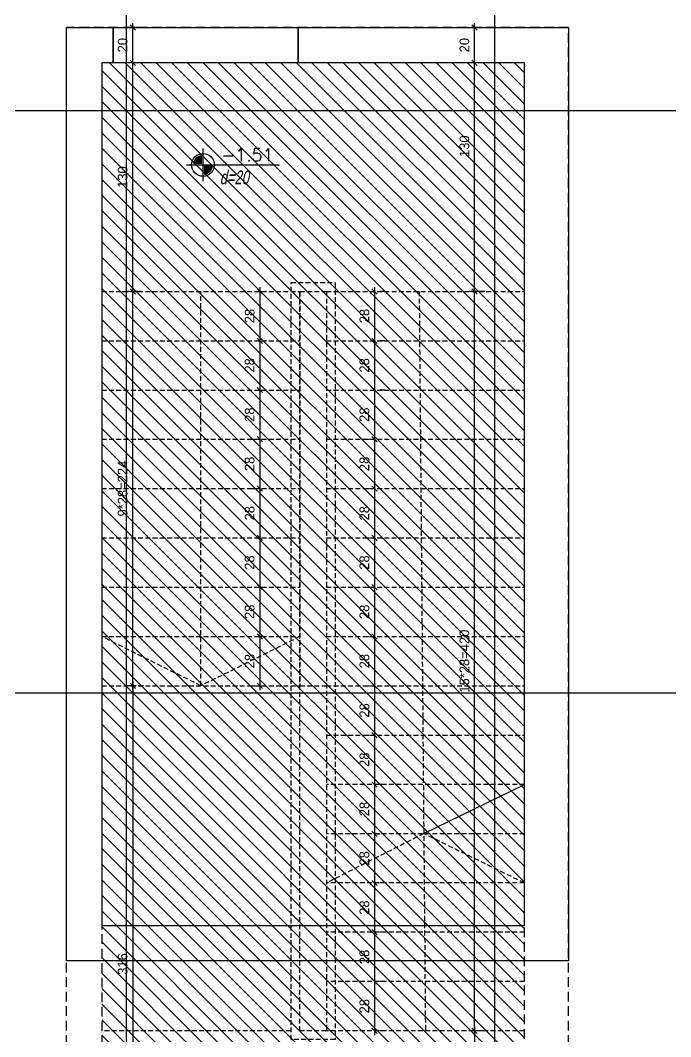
# Model space of a CAD drawing. Header units: inches. Extents: x -5298 to 11252, y 8210 to 22495.
# Drawn here: x 9783 to 10152, y 12630 to 13208 of the extents above; entities that cross this region are included whole.
import ezdxf
from ezdxf.enums import TextEntityAlignment as Align

# ---------------------------------------------------------------- set-up
doc = ezdxf.new("R2010")
doc.units = ezdxf.units.IN
doc.header["$LTSCALE"] = 11
doc.header["$MEASUREMENT"] = 0
doc.linetypes.add('DASHED2', pattern=[0.375, 0.25, -0.125])
doc.linetypes.add('HIDDEN', pattern=[0.375, 0.25, -0.125])
doc.layers.get('Defpoints').update_dxf_attribs({"color": 40})
for name, color, linetype in [('BEAM', 3, 'Continuous'), ('D7', 2, 'Continuous'), ('dim-50-v', 2, 'Continuous'), ('ENG_beton nifsak', 4, 'Continuous'), ('ENG_beton ole', 3, 'DASHED2'), ('HATCH', 8, 'Continuous'), ('V', 1, 'Continuous')]:
    doc.layers.add(name, color=color, linetype=linetype)
doc.styles.add('AA', font='hebtxt', dxfattribs={"width": 0.8, "oblique": 8})
doc.styles.add('HEBTXT', font='hebtxt-weld.shx')
doc.styles.add('ROMANS', font='romans')
doc.dimstyles.new('25', dxfattribs={"dimtxt": 5.5, "dimasz": 3, "dimexe": 3, "dimexo": 6, "dimgap": 3, "dimtad": 1, "dimdec": 0, "dimrnd": 0.5, "dimtxsty": 'HEBTXT', "dimblk1": 'OBLIQUE', "dimblk2": 'OBLIQUE', "dimsah": 1, "dimcen": 1, "dimdle": 2.5, "dimclre": 9, "dimclrt": 3, "dimazin": 3, "dimtfac": 1, "dimtdec": 0, "dimtix": 1, "dimtmove": 2, "dimatfit": 3, "dimldrblk": 'OBLIQUE'})

# ---------------------------------------------------------------- blocks, each defined once
blk = doc.blocks.new('_OBLIQUE')
at = {"color": 0, "linetype": 'ByBlock'}
blk.add_line((-0.5, -0.5), (0.5, 0.5), dxfattribs=at)
blk = doc.blocks.new('*D220')
at = {"layer": 'Defpoints', "color": 0, "linetype": 'Continuous', "transparency": 16777216}
for p in [(10040.83, 13053.74, 0), (10040.83, 13053.74), (10040.83, 12633.73)]:
    blk.add_point(p, dxfattribs=at)
at = {"layer": 'dim-50-v', "color": 0, "linetype": 'Continuous', "lineweight": -2, "transparency": 16777216}
blk.add_line((10040.83, 12631.23), (10040.83, 13056.24), dxfattribs=at)
at = {"layer": 'dim-50-v', "color": 9, "linetype": 'Continuous', "lineweight": -2, "transparency": 16777216}
for p, q in [((10046.83, 13053.74), (10043.83, 13053.74)), ((10046.83, 12633.73), (10043.83, 12633.73))]:
    blk.add_line(p, q, dxfattribs=at)
at = {"layer": 'dim-50-v', "color": 0, "linetype": 'Continuous', "lineweight": -2, "transparency": 16777216, "xscale": 3, "yscale": 3, "zscale": 3}
for p, rotation in [((10040.83, 13053.74), 90), ((10040.83, 12633.73), 270)]:
    blk.add_blockref('_OBLIQUE', p, dxfattribs=dict(at, rotation=rotation))
at = {"layer": 'dim-50-v', "color": 3, "linetype": 'Continuous', "transparency": 16777216, "insert": (10035.08, 12843.74), "char_height": 5.5, "attachment_point": 5, "rotation": 90, "style": 'HEBTXT'}
blk.add_mtext('\\A1;15*28=420', dxfattribs=at)
blk = doc.blocks.new('*D221')
at = {"layer": 'Defpoints', "color": 0, "linetype": 'Continuous', "transparency": 16777216}
for p in [(10050.74, 12633.73, 0), (10040.83, 12513.72), (10050.5, 12513.72)]:
    blk.add_point(p, dxfattribs=at)
at = {"layer": 'dim-50-v', "color": 9, "linetype": 'Continuous', "lineweight": -2, "transparency": 16777216}
for p, q in [((10044.74, 12633.73), (10037.83, 12633.73)), ((10044.5, 12513.72), (10037.83, 12513.72))]:
    blk.add_line(p, q, dxfattribs=at)
at = {"layer": 'dim-50-v', "color": 0, "linetype": 'Continuous', "lineweight": -2, "transparency": 16777216}
blk.add_line((10040.83, 12636.23), (10040.83, 12511.22), dxfattribs=at)
at = {"layer": 'dim-50-v', "color": 0, "linetype": 'Continuous', "lineweight": -2, "transparency": 16777216, "xscale": 3, "yscale": 3, "zscale": 3}
for p, rotation in [((10040.83, 12633.73), 90), ((10040.83, 12513.72), 270)]:
    blk.add_blockref('_OBLIQUE', p, dxfattribs=dict(at, rotation=rotation))
at = {"layer": 'dim-50-v', "color": 3, "linetype": 'Continuous', "transparency": 16777216, "insert": (10035.08, 12581.34), "char_height": 5.5, "attachment_point": 5, "rotation": 90, "style": 'HEBTXT'}
blk.add_mtext('\\A1;120', dxfattribs=at)
blk = doc.blocks.new('*D222')
at = {"layer": 'Defpoints', "color": 0, "linetype": 'Continuous', "transparency": 16777216}
for p in [(9846.77, 13053.74, 0), (9846.77, 13053.74), (9846.77, 12829.74, 0)]:
    blk.add_point(p, dxfattribs=at)
at = {"layer": 'dim-50-v', "color": 9, "linetype": 'Continuous', "lineweight": -2, "transparency": 16777216}
for p, q in [((9840.77, 13053.74), (9843.77, 13053.74)), ((9852.77, 12829.74), (9849.77, 12829.74))]:
    blk.add_line(p, q, dxfattribs=at)
at = {"layer": 'dim-50-v', "color": 0, "linetype": 'Continuous', "lineweight": -2, "transparency": 16777216}
blk.add_line((9846.77, 12827.24), (9846.77, 13056.24), dxfattribs=at)
at = {"layer": 'dim-50-v', "color": 0, "linetype": 'Continuous', "lineweight": -2, "transparency": 16777216, "xscale": 3, "yscale": 3, "zscale": 3}
for p, rotation in [((9846.77, 13053.74), 90), ((9846.77, 12829.74), 270)]:
    blk.add_blockref('_OBLIQUE', p, dxfattribs=dict(at, rotation=rotation))
at = {"layer": 'dim-50-v', "color": 3, "linetype": 'Continuous', "transparency": 16777216, "insert": (9841.02, 12941.74), "char_height": 5.5, "attachment_point": 5, "rotation": 90, "style": 'HEBTXT'}
blk.add_mtext('\\A1;9*28=224', dxfattribs=at)
blk = doc.blocks.new('*D223')
at = {"layer": 'Defpoints', "color": 0, "linetype": 'Continuous', "transparency": 16777216}
for p in [(9854.68, 12829.74, 0), (9846.77, 12513.72), (9867.99, 12513.72, 0)]:
    blk.add_point(p, dxfattribs=at)
at = {"layer": 'dim-50-v', "color": 9, "linetype": 'Continuous', "lineweight": -2, "transparency": 16777216}
for p, q in [((9848.68, 12829.74), (9843.77, 12829.74)), ((9861.99, 12513.72), (9843.77, 12513.72))]:
    blk.add_line(p, q, dxfattribs=at)
at = {"layer": 'dim-50-v', "color": 0, "linetype": 'Continuous', "lineweight": -2, "transparency": 16777216}
blk.add_line((9846.77, 12832.24), (9846.77, 12511.22), dxfattribs=at)
at = {"layer": 'dim-50-v', "color": 0, "linetype": 'Continuous', "lineweight": -2, "transparency": 16777216, "xscale": 3, "yscale": 3, "zscale": 3}
for p, rotation in [((9846.77, 12829.74), 90), ((9846.77, 12513.72), 270)]:
    blk.add_blockref('_OBLIQUE', p, dxfattribs=dict(at, rotation=rotation))
at = {"layer": 'dim-50-v', "color": 3, "linetype": 'Continuous', "transparency": 16777216, "insert": (9841.02, 12671.73), "char_height": 5.5, "attachment_point": 5, "rotation": 90, "style": 'HEBTXT'}
blk.add_mtext('\\A1;316', dxfattribs=at)
blk = doc.blocks.new('*D229')
at = {"layer": 'Defpoints', "color": 0, "linetype": 'Continuous', "transparency": 16777216}
for p in [(10040.83, 13183.61), (10051.5, 13183.61, 0), (10049.88, 13053.74)]:
    blk.add_point(p, dxfattribs=at)
at = {"layer": 'dim-50-v', "color": 0, "linetype": 'Continuous', "lineweight": -2, "transparency": 16777216}
blk.add_line((10040.83, 13051.24), (10040.83, 13186.11), dxfattribs=at)
at = {"layer": 'dim-50-v', "color": 9, "linetype": 'Continuous', "lineweight": -2, "transparency": 16777216}
for p, q in [((10045.5, 13183.61), (10037.83, 13183.61)), ((10043.88, 13053.74), (10037.83, 13053.74))]:
    blk.add_line(p, q, dxfattribs=at)
at = {"layer": 'dim-50-v', "color": 0, "linetype": 'Continuous', "lineweight": -2, "transparency": 16777216, "xscale": 3, "yscale": 3, "zscale": 3}
for p, rotation in [((10040.83, 13183.61), 90), ((10040.83, 13053.74), 270)]:
    blk.add_blockref('_OBLIQUE', p, dxfattribs=dict(at, rotation=rotation))
at = {"layer": 'dim-50-v', "color": 3, "linetype": 'Continuous', "transparency": 16777216, "insert": (10035.08, 13136.21), "char_height": 5.5, "attachment_point": 5, "rotation": 90, "style": 'HEBTXT'}
blk.add_mtext('\\A1;130', dxfattribs=at)
blk = doc.blocks.new('*D230')
at = {"layer": 'Defpoints', "color": 0, "linetype": 'Continuous', "transparency": 16777216}
for p in [(9846.77, 13183.61), (9863.01, 13183.61, 0), (9857.6, 13053.74, 0)]:
    blk.add_point(p, dxfattribs=at)
at = {"layer": 'dim-50-v', "color": 0, "linetype": 'Continuous', "lineweight": -2, "transparency": 16777216}
blk.add_line((9846.77, 13051.24), (9846.77, 13186.11), dxfattribs=at)
at = {"layer": 'dim-50-v', "color": 9, "linetype": 'Continuous', "lineweight": -2, "transparency": 16777216}
for p, q in [((9857.01, 13183.61), (9843.77, 13183.61)), ((9851.6, 13053.74), (9843.77, 13053.74))]:
    blk.add_line(p, q, dxfattribs=at)
at = {"layer": 'dim-50-v', "color": 0, "linetype": 'Continuous', "lineweight": -2, "transparency": 16777216, "xscale": 3, "yscale": 3, "zscale": 3}
for p, rotation in [((9846.77, 13183.61), 90), ((9846.77, 13053.74), 270)]:
    blk.add_blockref('_OBLIQUE', p, dxfattribs=dict(at, rotation=rotation))
at = {"layer": 'dim-50-v', "color": 3, "linetype": 'Continuous', "transparency": 16777216, "insert": (9841.02, 13118.68), "char_height": 5.5, "attachment_point": 5, "rotation": 90, "style": 'HEBTXT'}
blk.add_mtext('\\A1;130', dxfattribs=at)
blk = doc.blocks.new('*D245')
at = {"layer": 'Defpoints', "color": 0, "linetype": 'Continuous', "transparency": 16777216}
for p in [(9846.77, 13203.61), (9856.83, 13203.61), (9859.75, 13183.61, 0)]:
    blk.add_point(p, dxfattribs=at)
at = {"layer": 'dim-50-v', "color": 9, "linetype": 'Continuous', "lineweight": -2, "transparency": 16777216}
for p, q in [((9850.83, 13203.61), (9843.77, 13203.61)), ((9853.75, 13183.61), (9843.77, 13183.61))]:
    blk.add_line(p, q, dxfattribs=at)
at = {"layer": 'dim-50-v', "color": 0, "linetype": 'Continuous', "lineweight": -2, "transparency": 16777216}
blk.add_line((9846.77, 13181.11), (9846.77, 13206.11), dxfattribs=at)
at = {"layer": 'dim-50-v', "color": 0, "linetype": 'Continuous', "lineweight": -2, "transparency": 16777216, "xscale": 3, "yscale": 3, "zscale": 3}
for p, rotation in [((9846.77, 13203.61), 90), ((9846.77, 13183.61), 270)]:
    blk.add_blockref('_OBLIQUE', p, dxfattribs=dict(at, rotation=rotation))
at = {"layer": 'dim-50-v', "color": 3, "linetype": 'Continuous', "transparency": 16777216, "insert": (9841.02, 13193.61), "char_height": 5.5, "attachment_point": 5, "rotation": 90, "style": 'HEBTXT'}
blk.add_mtext('\\A1;20', dxfattribs=at)
blk = doc.blocks.new('*D377')
at = {"layer": 'Defpoints', "color": 0, "linetype": 'Continuous', "transparency": 16777216}
for p in [(9916.55, 13053.74, 0), (9916.55, 13025.74, 0), (9918.87, 13025.74)]:
    blk.add_point(p, dxfattribs=at)
at = {"layer": 'dim-50-v', "color": 0, "linetype": 'Continuous', "lineweight": -2, "transparency": 16777216}
blk.add_line((9918.87, 13056.24), (9918.87, 13023.24), dxfattribs=at)
at = {"layer": 'dim-50-v', "color": 9, "linetype": 'Continuous', "lineweight": -2, "transparency": 16777216}
for p, q in [((9922.55, 13053.74), (9921.87, 13053.74)), ((9922.55, 13025.74), (9921.87, 13025.74))]:
    blk.add_line(p, q, dxfattribs=at)
at = {"layer": 'dim-50-v', "color": 0, "linetype": 'Continuous', "lineweight": -2, "transparency": 16777216, "xscale": 3, "yscale": 3, "zscale": 3}
for p, rotation in [((9918.87, 13053.74), 90), ((9918.87, 13025.74), 270)]:
    blk.add_blockref('_OBLIQUE', p, dxfattribs=dict(at, rotation=rotation))
at = {"layer": 'dim-50-v', "color": 3, "linetype": 'Continuous', "transparency": 16777216, "insert": (9913.12, 13039.74), "char_height": 5.5, "attachment_point": 5, "rotation": 90, "style": 'HEBTXT'}
blk.add_mtext('\\A1;28', dxfattribs=at)
blk = doc.blocks.new('*D410')
at = {"layer": 'Defpoints', "color": 0, "linetype": 'Continuous', "transparency": 16777216}
for p in [(9916.55, 13025.74, 0), (9916.47, 12997.74, 0), (9918.87, 12997.74)]:
    blk.add_point(p, dxfattribs=at)
at = {"layer": 'dim-50-v', "color": 0, "linetype": 'Continuous', "lineweight": -2, "transparency": 16777216}
blk.add_line((9918.87, 13028.24), (9918.87, 12995.24), dxfattribs=at)
at = {"layer": 'dim-50-v', "color": 9, "linetype": 'Continuous', "lineweight": -2, "transparency": 16777216}
for p, q in [((9922.55, 13025.74), (9921.87, 13025.74)), ((9922.47, 12997.74), (9921.87, 12997.74))]:
    blk.add_line(p, q, dxfattribs=at)
at = {"layer": 'dim-50-v', "color": 0, "linetype": 'Continuous', "lineweight": -2, "transparency": 16777216, "xscale": 3, "yscale": 3, "zscale": 3}
for p, rotation in [((9918.87, 13025.74), 90), ((9918.87, 12997.74), 270)]:
    blk.add_blockref('_OBLIQUE', p, dxfattribs=dict(at, rotation=rotation))
at = {"layer": 'dim-50-v', "color": 3, "linetype": 'Continuous', "transparency": 16777216, "insert": (9913.12, 13011.74), "char_height": 5.5, "attachment_point": 5, "rotation": 90, "style": 'HEBTXT'}
blk.add_mtext('\\A1;28', dxfattribs=at)
blk = doc.blocks.new('*D411')
at = {"layer": 'Defpoints', "color": 0, "linetype": 'Continuous', "transparency": 16777216}
for p in [(9916.47, 12997.74, 0), (9918.87, 12969.74, 0), (9918.87, 12969.74)]:
    blk.add_point(p, dxfattribs=at)
at = {"layer": 'dim-50-v', "color": 0, "linetype": 'Continuous', "lineweight": -2, "transparency": 16777216}
blk.add_line((9918.87, 13000.24), (9918.87, 12967.24), dxfattribs=at)
at = {"layer": 'dim-50-v', "color": 9, "linetype": 'Continuous', "lineweight": -2, "transparency": 16777216}
for p, q in [((9922.47, 12997.74), (9921.87, 12997.74)), ((9912.87, 12969.74), (9915.87, 12969.74))]:
    blk.add_line(p, q, dxfattribs=at)
at = {"layer": 'dim-50-v', "color": 0, "linetype": 'Continuous', "lineweight": -2, "transparency": 16777216, "xscale": 3, "yscale": 3, "zscale": 3}
for p, rotation in [((9918.87, 12997.74), 90), ((9918.87, 12969.74), 270)]:
    blk.add_blockref('_OBLIQUE', p, dxfattribs=dict(at, rotation=rotation))
at = {"layer": 'dim-50-v', "color": 3, "linetype": 'Continuous', "transparency": 16777216, "insert": (9913.12, 12983.74), "char_height": 5.5, "attachment_point": 5, "rotation": 90, "style": 'HEBTXT'}
blk.add_mtext('\\A1;28', dxfattribs=at)
blk = doc.blocks.new('*D412')
at = {"layer": 'Defpoints', "color": 0, "linetype": 'Continuous', "transparency": 16777216}
for p in [(9918.87, 12969.74, 0), (9918.87, 12941.74, 0), (9918.87, 12941.74)]:
    blk.add_point(p, dxfattribs=at)
at = {"layer": 'dim-50-v', "color": 0, "linetype": 'Continuous', "lineweight": -2, "transparency": 16777216}
blk.add_line((9918.87, 12972.24), (9918.87, 12939.24), dxfattribs=at)
at = {"layer": 'dim-50-v', "color": 9, "linetype": 'Continuous', "lineweight": -2, "transparency": 16777216}
for p, q in [((9912.87, 12969.74), (9915.87, 12969.74)), ((9912.87, 12941.74), (9915.87, 12941.74))]:
    blk.add_line(p, q, dxfattribs=at)
at = {"layer": 'dim-50-v', "color": 0, "linetype": 'Continuous', "lineweight": -2, "transparency": 16777216, "xscale": 3, "yscale": 3, "zscale": 3}
for p, rotation in [((9918.87, 12969.74), 90), ((9918.87, 12941.74), 270)]:
    blk.add_blockref('_OBLIQUE', p, dxfattribs=dict(at, rotation=rotation))
at = {"layer": 'dim-50-v', "color": 3, "linetype": 'Continuous', "transparency": 16777216, "insert": (9913.12, 12955.74), "char_height": 5.5, "attachment_point": 5, "rotation": 90, "style": 'HEBTXT'}
blk.add_mtext('\\A1;28', dxfattribs=at)
blk = doc.blocks.new('*D413')
at = {"layer": 'Defpoints', "color": 0, "linetype": 'Continuous', "transparency": 16777216}
for p in [(9918.87, 12941.74, 0), (9914.31, 12913.74, 0), (9918.87, 12913.74)]:
    blk.add_point(p, dxfattribs=at)
at = {"layer": 'dim-50-v', "color": 0, "linetype": 'Continuous', "lineweight": -2, "transparency": 16777216}
blk.add_line((9918.87, 12944.24), (9918.87, 12911.24), dxfattribs=at)
at = {"layer": 'dim-50-v', "color": 9, "linetype": 'Continuous', "lineweight": -2, "transparency": 16777216}
for p, q in [((9912.87, 12941.74), (9915.87, 12941.74)), ((9920.31, 12913.74), (9921.87, 12913.74))]:
    blk.add_line(p, q, dxfattribs=at)
at = {"layer": 'dim-50-v', "color": 0, "linetype": 'Continuous', "lineweight": -2, "transparency": 16777216, "xscale": 3, "yscale": 3, "zscale": 3}
for p, rotation in [((9918.87, 12941.74), 90), ((9918.87, 12913.74), 270)]:
    blk.add_blockref('_OBLIQUE', p, dxfattribs=dict(at, rotation=rotation))
at = {"layer": 'dim-50-v', "color": 3, "linetype": 'Continuous', "transparency": 16777216, "insert": (9913.12, 12927.74), "char_height": 5.5, "attachment_point": 5, "rotation": 90, "style": 'HEBTXT'}
blk.add_mtext('\\A1;28', dxfattribs=at)
blk = doc.blocks.new('*D414')
at = {"layer": 'Defpoints', "color": 0, "linetype": 'Continuous', "transparency": 16777216}
for p in [(9914.31, 12913.74, 0), (9911, 12885.74, 0), (9918.87, 12885.74)]:
    blk.add_point(p, dxfattribs=at)
at = {"layer": 'dim-50-v', "color": 0, "linetype": 'Continuous', "lineweight": -2, "transparency": 16777216}
blk.add_line((9918.87, 12916.24), (9918.87, 12883.24), dxfattribs=at)
at = {"layer": 'dim-50-v', "color": 9, "linetype": 'Continuous', "lineweight": -2, "transparency": 16777216}
for p, q in [((9920.31, 12913.74), (9921.87, 12913.74)), ((9917, 12885.74), (9921.87, 12885.74))]:
    blk.add_line(p, q, dxfattribs=at)
at = {"layer": 'dim-50-v', "color": 0, "linetype": 'Continuous', "lineweight": -2, "transparency": 16777216, "xscale": 3, "yscale": 3, "zscale": 3}
for p, rotation in [((9918.87, 12913.74), 90), ((9918.87, 12885.74), 270)]:
    blk.add_blockref('_OBLIQUE', p, dxfattribs=dict(at, rotation=rotation))
at = {"layer": 'dim-50-v', "color": 3, "linetype": 'Continuous', "transparency": 16777216, "insert": (9913.12, 12899.74), "char_height": 5.5, "attachment_point": 5, "rotation": 90, "style": 'HEBTXT'}
blk.add_mtext('\\A1;28', dxfattribs=at)
blk = doc.blocks.new('*D415')
at = {"layer": 'Defpoints', "color": 0, "linetype": 'Continuous', "transparency": 16777216}
for p in [(9911, 12885.74, 0), (9911.31, 12857.74, 0), (9918.87, 12857.74)]:
    blk.add_point(p, dxfattribs=at)
at = {"layer": 'dim-50-v', "color": 9, "linetype": 'Continuous', "lineweight": -2, "transparency": 16777216}
for p, q in [((9917, 12885.74), (9921.87, 12885.74)), ((9917.31, 12857.74), (9921.87, 12857.74))]:
    blk.add_line(p, q, dxfattribs=at)
at = {"layer": 'dim-50-v', "color": 0, "linetype": 'Continuous', "lineweight": -2, "transparency": 16777216}
blk.add_line((9918.87, 12888.24), (9918.87, 12855.24), dxfattribs=at)
at = {"layer": 'dim-50-v', "color": 0, "linetype": 'Continuous', "lineweight": -2, "transparency": 16777216, "xscale": 3, "yscale": 3, "zscale": 3}
for p, rotation in [((9918.87, 12885.74), 90), ((9918.87, 12857.74), 270)]:
    blk.add_blockref('_OBLIQUE', p, dxfattribs=dict(at, rotation=rotation))
at = {"layer": 'dim-50-v', "color": 3, "linetype": 'Continuous', "transparency": 16777216, "insert": (9913.12, 12871.74), "char_height": 5.5, "attachment_point": 5, "rotation": 90, "style": 'HEBTXT'}
blk.add_mtext('\\A1;28', dxfattribs=at)
blk = doc.blocks.new('*D416')
at = {"layer": 'Defpoints', "color": 0, "linetype": 'Continuous', "transparency": 16777216}
for p in [(9911.31, 12857.74, 0), (9907.15, 12829.74, 0), (9918.87, 12829.74)]:
    blk.add_point(p, dxfattribs=at)
at = {"layer": 'dim-50-v', "color": 9, "linetype": 'Continuous', "lineweight": -2, "transparency": 16777216}
for p, q in [((9917.31, 12857.74), (9921.87, 12857.74)), ((9913.15, 12829.74), (9921.87, 12829.74))]:
    blk.add_line(p, q, dxfattribs=at)
at = {"layer": 'dim-50-v', "color": 0, "linetype": 'Continuous', "lineweight": -2, "transparency": 16777216}
blk.add_line((9918.87, 12860.24), (9918.87, 12827.24), dxfattribs=at)
at = {"layer": 'dim-50-v', "color": 0, "linetype": 'Continuous', "lineweight": -2, "transparency": 16777216, "xscale": 3, "yscale": 3, "zscale": 3}
for p, rotation in [((9918.87, 12857.74), 90), ((9918.87, 12829.74), 270)]:
    blk.add_blockref('_OBLIQUE', p, dxfattribs=dict(at, rotation=rotation))
at = {"layer": 'dim-50-v', "color": 3, "linetype": 'Continuous', "transparency": 16777216, "insert": (9913.12, 12843.74), "char_height": 5.5, "attachment_point": 5, "rotation": 90, "style": 'HEBTXT'}
blk.add_mtext('\\A1;28', dxfattribs=at)
blk = doc.blocks.new('*D404')
at = {"layer": 'Defpoints', "color": 0, "linetype": 'Continuous', "transparency": 16777216}
for p in [(9983.78, 13053.74, 0), (9983.78, 13025.74, 0), (9984.04, 13025.74)]:
    blk.add_point(p, dxfattribs=at)
at = {"layer": 'dim-50-v', "color": 0, "linetype": 'Continuous', "lineweight": -2, "transparency": 16777216}
blk.add_line((9984.04, 13056.24), (9984.04, 13023.24), dxfattribs=at)
at = {"layer": 'dim-50-v', "color": 9, "linetype": 'Continuous', "lineweight": -2, "transparency": 16777216}
for p, q in [((9989.78, 13053.74), (9987.04, 13053.74)), ((9989.78, 13025.74), (9987.04, 13025.74))]:
    blk.add_line(p, q, dxfattribs=at)
at = {"layer": 'dim-50-v', "color": 0, "linetype": 'Continuous', "lineweight": -2, "transparency": 16777216, "xscale": 3, "yscale": 3, "zscale": 3}
for p, rotation in [((9984.04, 13053.74), 90), ((9984.04, 13025.74), 270)]:
    blk.add_blockref('_OBLIQUE', p, dxfattribs=dict(at, rotation=rotation))
at = {"layer": 'dim-50-v', "color": 3, "linetype": 'Continuous', "transparency": 16777216, "insert": (9978.29, 13039.74), "char_height": 5.5, "attachment_point": 5, "rotation": 90, "style": 'HEBTXT'}
blk.add_mtext('\\A1;28', dxfattribs=at)
blk = doc.blocks.new('*D405')
at = {"layer": 'Defpoints', "color": 0, "linetype": 'Continuous', "transparency": 16777216}
for p in [(9983.78, 13025.74, 0), (9984.04, 12997.74, 0), (9984.04, 12997.74)]:
    blk.add_point(p, dxfattribs=at)
at = {"layer": 'dim-50-v', "color": 0, "linetype": 'Continuous', "lineweight": -2, "transparency": 16777216}
blk.add_line((9984.04, 13028.24), (9984.04, 12995.24), dxfattribs=at)
at = {"layer": 'dim-50-v', "color": 9, "linetype": 'Continuous', "lineweight": -2, "transparency": 16777216}
for p, q in [((9989.78, 13025.74), (9987.04, 13025.74)), ((9990.04, 12997.74), (9987.04, 12997.74))]:
    blk.add_line(p, q, dxfattribs=at)
at = {"layer": 'dim-50-v', "color": 0, "linetype": 'Continuous', "lineweight": -2, "transparency": 16777216, "xscale": 3, "yscale": 3, "zscale": 3}
for p, rotation in [((9984.04, 13025.74), 90), ((9984.04, 12997.74), 270)]:
    blk.add_blockref('_OBLIQUE', p, dxfattribs=dict(at, rotation=rotation))
at = {"layer": 'dim-50-v', "color": 3, "linetype": 'Continuous', "transparency": 16777216, "insert": (9978.29, 13011.74), "char_height": 5.5, "attachment_point": 5, "rotation": 90, "style": 'HEBTXT'}
blk.add_mtext('\\A1;28', dxfattribs=at)
blk = doc.blocks.new('*D406')
at = {"layer": 'Defpoints', "color": 0, "linetype": 'Continuous', "transparency": 16777216}
for p in [(9984.04, 12997.74, 0), (9984.04, 12969.74), (9984.05, 12969.74, 0)]:
    blk.add_point(p, dxfattribs=at)
at = {"layer": 'dim-50-v', "color": 0, "linetype": 'Continuous', "lineweight": -2, "transparency": 16777216}
blk.add_line((9984.04, 13000.24), (9984.04, 12967.24), dxfattribs=at)
at = {"layer": 'dim-50-v', "color": 9, "linetype": 'Continuous', "lineweight": -2, "transparency": 16777216}
for p, q in [((9990.04, 12997.74), (9987.04, 12997.74)), ((9978.05, 12969.74), (9981.04, 12969.74))]:
    blk.add_line(p, q, dxfattribs=at)
at = {"layer": 'dim-50-v', "color": 0, "linetype": 'Continuous', "lineweight": -2, "transparency": 16777216, "xscale": 3, "yscale": 3, "zscale": 3}
for p, rotation in [((9984.04, 12997.74), 90), ((9984.04, 12969.74), 270)]:
    blk.add_blockref('_OBLIQUE', p, dxfattribs=dict(at, rotation=rotation))
at = {"layer": 'dim-50-v', "color": 3, "linetype": 'Continuous', "transparency": 16777216, "insert": (9978.29, 12983.74), "char_height": 5.5, "attachment_point": 5, "rotation": 90, "style": 'HEBTXT'}
blk.add_mtext('\\A1;28', dxfattribs=at)
blk = doc.blocks.new('*D407')
at = {"layer": 'Defpoints', "color": 0, "linetype": 'Continuous', "transparency": 16777216}
for p in [(9984.05, 12969.74, 0), (9984.04, 12941.74), (9984.05, 12941.74, 0)]:
    blk.add_point(p, dxfattribs=at)
at = {"layer": 'dim-50-v', "color": 0, "linetype": 'Continuous', "lineweight": -2, "transparency": 16777216}
blk.add_line((9984.04, 12972.24), (9984.04, 12939.24), dxfattribs=at)
at = {"layer": 'dim-50-v', "color": 9, "linetype": 'Continuous', "lineweight": -2, "transparency": 16777216}
for p, q in [((9978.05, 12969.74), (9981.04, 12969.74)), ((9978.05, 12941.74), (9981.04, 12941.74))]:
    blk.add_line(p, q, dxfattribs=at)
at = {"layer": 'dim-50-v', "color": 0, "linetype": 'Continuous', "lineweight": -2, "transparency": 16777216, "xscale": 3, "yscale": 3, "zscale": 3}
for p, rotation in [((9984.04, 12969.74), 90), ((9984.04, 12941.74), 270)]:
    blk.add_blockref('_OBLIQUE', p, dxfattribs=dict(at, rotation=rotation))
at = {"layer": 'dim-50-v', "color": 3, "linetype": 'Continuous', "transparency": 16777216, "insert": (9978.29, 12955.74), "char_height": 5.5, "attachment_point": 5, "rotation": 90, "style": 'HEBTXT'}
blk.add_mtext('\\A1;28', dxfattribs=at)
blk = doc.blocks.new('*D408')
at = {"layer": 'Defpoints', "color": 0, "linetype": 'Continuous', "transparency": 16777216}
for p in [(9984.05, 12941.74, 0), (9984.04, 12913.74), (9986.3, 12913.74, 0)]:
    blk.add_point(p, dxfattribs=at)
at = {"layer": 'dim-50-v', "color": 0, "linetype": 'Continuous', "lineweight": -2, "transparency": 16777216}
blk.add_line((9984.04, 12944.24), (9984.04, 12911.24), dxfattribs=at)
at = {"layer": 'dim-50-v', "color": 9, "linetype": 'Continuous', "lineweight": -2, "transparency": 16777216}
for p, q in [((9978.05, 12941.74), (9981.04, 12941.74)), ((9980.3, 12913.74), (9981.04, 12913.74))]:
    blk.add_line(p, q, dxfattribs=at)
at = {"layer": 'dim-50-v', "color": 0, "linetype": 'Continuous', "lineweight": -2, "transparency": 16777216, "xscale": 3, "yscale": 3, "zscale": 3}
for p, rotation in [((9984.04, 12941.74), 90), ((9984.04, 12913.74), 270)]:
    blk.add_blockref('_OBLIQUE', p, dxfattribs=dict(at, rotation=rotation))
at = {"layer": 'dim-50-v', "color": 3, "linetype": 'Continuous', "transparency": 16777216, "insert": (9978.29, 12927.74), "char_height": 5.5, "attachment_point": 5, "rotation": 90, "style": 'HEBTXT'}
blk.add_mtext('\\A1;28', dxfattribs=at)
blk = doc.blocks.new('*D409')
at = {"layer": 'Defpoints', "color": 0, "linetype": 'Continuous', "transparency": 16777216}
for p in [(9986.3, 12913.74, 0), (9984.04, 12885.74), (9984.05, 12885.74, 0)]:
    blk.add_point(p, dxfattribs=at)
at = {"layer": 'dim-50-v', "color": 9, "linetype": 'Continuous', "lineweight": -2, "transparency": 16777216}
for p, q in [((9980.3, 12913.74), (9981.04, 12913.74)), ((9978.05, 12885.74), (9981.04, 12885.74))]:
    blk.add_line(p, q, dxfattribs=at)
at = {"layer": 'dim-50-v', "color": 0, "linetype": 'Continuous', "lineweight": -2, "transparency": 16777216}
blk.add_line((9984.04, 12916.24), (9984.04, 12883.24), dxfattribs=at)
at = {"layer": 'dim-50-v', "color": 0, "linetype": 'Continuous', "lineweight": -2, "transparency": 16777216, "xscale": 3, "yscale": 3, "zscale": 3}
for p, rotation in [((9984.04, 12913.74), 90), ((9984.04, 12885.74), 270)]:
    blk.add_blockref('_OBLIQUE', p, dxfattribs=dict(at, rotation=rotation))
at = {"layer": 'dim-50-v', "color": 3, "linetype": 'Continuous', "transparency": 16777216, "insert": (9978.29, 12899.74), "char_height": 5.5, "attachment_point": 5, "rotation": 90, "style": 'HEBTXT'}
blk.add_mtext('\\A1;28', dxfattribs=at)
blk = doc.blocks.new('*D328')
at = {"layer": 'Defpoints', "color": 0, "linetype": 'Continuous', "transparency": 16777216}
for p in [(9984.05, 12885.74, 0), (9984.04, 12857.74), (9984.05, 12857.74, 0)]:
    blk.add_point(p, dxfattribs=at)
at = {"layer": 'dim-50-v', "color": 9, "linetype": 'Continuous', "lineweight": -2, "transparency": 16777216}
for p, q in [((9978.05, 12885.74), (9981.04, 12885.74)), ((9978.05, 12857.74), (9981.04, 12857.74))]:
    blk.add_line(p, q, dxfattribs=at)
at = {"layer": 'dim-50-v', "color": 0, "linetype": 'Continuous', "lineweight": -2, "transparency": 16777216}
blk.add_line((9984.04, 12888.24), (9984.04, 12855.24), dxfattribs=at)
at = {"layer": 'dim-50-v', "color": 0, "linetype": 'Continuous', "lineweight": -2, "transparency": 16777216, "xscale": 3, "yscale": 3, "zscale": 3}
for p, rotation in [((9984.04, 12885.74), 90), ((9984.04, 12857.74), 270)]:
    blk.add_blockref('_OBLIQUE', p, dxfattribs=dict(at, rotation=rotation))
at = {"layer": 'dim-50-v', "color": 3, "linetype": 'Continuous', "transparency": 16777216, "insert": (9978.29, 12871.74), "char_height": 5.5, "attachment_point": 5, "rotation": 90, "style": 'HEBTXT'}
blk.add_mtext('\\A1;28', dxfattribs=at)
blk = doc.blocks.new('*D329')
at = {"layer": 'Defpoints', "color": 0, "linetype": 'Continuous', "transparency": 16777216}
for p in [(9984.05, 12857.74, 0), (9984.04, 12829.74), (9984.05, 12829.74, 0)]:
    blk.add_point(p, dxfattribs=at)
at = {"layer": 'dim-50-v', "color": 9, "linetype": 'Continuous', "lineweight": -2, "transparency": 16777216}
for p, q in [((9978.05, 12857.74), (9981.04, 12857.74)), ((9978.05, 12829.74), (9981.04, 12829.74))]:
    blk.add_line(p, q, dxfattribs=at)
at = {"layer": 'dim-50-v', "color": 0, "linetype": 'Continuous', "lineweight": -2, "transparency": 16777216}
blk.add_line((9984.04, 12860.24), (9984.04, 12827.24), dxfattribs=at)
at = {"layer": 'dim-50-v', "color": 0, "linetype": 'Continuous', "lineweight": -2, "transparency": 16777216, "xscale": 3, "yscale": 3, "zscale": 3}
for p, rotation in [((9984.04, 12857.74), 90), ((9984.04, 12829.74), 270)]:
    blk.add_blockref('_OBLIQUE', p, dxfattribs=dict(at, rotation=rotation))
at = {"layer": 'dim-50-v', "color": 3, "linetype": 'Continuous', "transparency": 16777216, "insert": (9978.29, 12843.74), "char_height": 5.5, "attachment_point": 5, "rotation": 90, "style": 'HEBTXT'}
blk.add_mtext('\\A1;28', dxfattribs=at)
blk = doc.blocks.new('*D330')
at = {"layer": 'Defpoints', "color": 0, "linetype": 'Continuous', "transparency": 16777216}
for p in [(9984.05, 12829.74, 0), (9984.04, 12801.74), (9984.05, 12801.74, 0)]:
    blk.add_point(p, dxfattribs=at)
at = {"layer": 'dim-50-v', "color": 9, "linetype": 'Continuous', "lineweight": -2, "transparency": 16777216}
for p, q in [((9978.05, 12829.74), (9981.04, 12829.74)), ((9978.05, 12801.74), (9981.04, 12801.74))]:
    blk.add_line(p, q, dxfattribs=at)
at = {"layer": 'dim-50-v', "color": 0, "linetype": 'Continuous', "lineweight": -2, "transparency": 16777216}
blk.add_line((9984.04, 12832.24), (9984.04, 12799.24), dxfattribs=at)
at = {"layer": 'dim-50-v', "color": 0, "linetype": 'Continuous', "lineweight": -2, "transparency": 16777216, "xscale": 3, "yscale": 3, "zscale": 3}
for p, rotation in [((9984.04, 12829.74), 90), ((9984.04, 12801.74), 270)]:
    blk.add_blockref('_OBLIQUE', p, dxfattribs=dict(at, rotation=rotation))
at = {"layer": 'dim-50-v', "color": 3, "linetype": 'Continuous', "transparency": 16777216, "insert": (9978.29, 12815.74), "char_height": 5.5, "attachment_point": 5, "rotation": 90, "style": 'HEBTXT'}
blk.add_mtext('\\A1;28', dxfattribs=at)
blk = doc.blocks.new('*D331')
at = {"layer": 'Defpoints', "color": 0, "linetype": 'Continuous', "transparency": 16777216}
for p in [(9984.05, 12801.74, 0), (9984.03, 12773.73, 0), (9984.04, 12773.73)]:
    blk.add_point(p, dxfattribs=at)
at = {"layer": 'dim-50-v', "color": 0, "linetype": 'Continuous', "lineweight": -2, "transparency": 16777216}
blk.add_line((9984.04, 12804.24), (9984.04, 12771.23), dxfattribs=at)
at = {"layer": 'dim-50-v', "color": 9, "linetype": 'Continuous', "lineweight": -2, "transparency": 16777216}
for p, q in [((9978.05, 12801.74), (9981.04, 12801.74)), ((9990.03, 12773.73), (9987.04, 12773.73))]:
    blk.add_line(p, q, dxfattribs=at)
at = {"layer": 'dim-50-v', "color": 0, "linetype": 'Continuous', "lineweight": -2, "transparency": 16777216, "xscale": 3, "yscale": 3, "zscale": 3}
for p, rotation in [((9984.04, 12801.74), 90), ((9984.04, 12773.73), 270)]:
    blk.add_blockref('_OBLIQUE', p, dxfattribs=dict(at, rotation=rotation))
at = {"layer": 'dim-50-v', "color": 3, "linetype": 'Continuous', "transparency": 16777216, "insert": (9978.29, 12787.74), "char_height": 5.5, "attachment_point": 5, "rotation": 90, "style": 'HEBTXT'}
blk.add_mtext('\\A1;28', dxfattribs=at)
blk = doc.blocks.new('*D332')
at = {"layer": 'Defpoints', "color": 0, "linetype": 'Continuous', "transparency": 16777216}
for p in [(9984.03, 12773.73, 0), (9979.59, 12745.73, 0), (9984.04, 12745.73)]:
    blk.add_point(p, dxfattribs=at)
at = {"layer": 'dim-50-v', "color": 0, "linetype": 'Continuous', "lineweight": -2, "transparency": 16777216}
blk.add_line((9984.04, 12776.23), (9984.04, 12743.23), dxfattribs=at)
at = {"layer": 'dim-50-v', "color": 9, "linetype": 'Continuous', "lineweight": -2, "transparency": 16777216}
for p, q in [((9990.03, 12773.73), (9987.04, 12773.73)), ((9985.59, 12745.73), (9987.04, 12745.73))]:
    blk.add_line(p, q, dxfattribs=at)
at = {"layer": 'dim-50-v', "color": 0, "linetype": 'Continuous', "lineweight": -2, "transparency": 16777216, "xscale": 3, "yscale": 3, "zscale": 3}
for p, rotation in [((9984.04, 12773.73), 90), ((9984.04, 12745.73), 270)]:
    blk.add_blockref('_OBLIQUE', p, dxfattribs=dict(at, rotation=rotation))
at = {"layer": 'dim-50-v', "color": 3, "linetype": 'Continuous', "transparency": 16777216, "insert": (9978.29, 12759.73), "char_height": 5.5, "attachment_point": 5, "rotation": 90, "style": 'HEBTXT'}
blk.add_mtext('\\A1;28', dxfattribs=at)
blk = doc.blocks.new('*D432')
at = {"layer": 'Defpoints', "color": 0, "linetype": 'Continuous', "transparency": 16777216}
for p in [(9979.59, 12745.73, 0), (9984.03, 12717.73, 0), (9984.04, 12717.73)]:
    blk.add_point(p, dxfattribs=at)
at = {"layer": 'dim-50-v', "color": 0, "linetype": 'Continuous', "lineweight": -2, "transparency": 16777216}
blk.add_line((9984.04, 12748.23), (9984.04, 12715.23), dxfattribs=at)
at = {"layer": 'dim-50-v', "color": 9, "linetype": 'Continuous', "lineweight": -2, "transparency": 16777216}
for p, q in [((9985.59, 12745.73), (9987.04, 12745.73)), ((9990.03, 12717.73), (9987.04, 12717.73))]:
    blk.add_line(p, q, dxfattribs=at)
at = {"layer": 'dim-50-v', "color": 0, "linetype": 'Continuous', "lineweight": -2, "transparency": 16777216, "xscale": 3, "yscale": 3, "zscale": 3}
for p, rotation in [((9984.04, 12745.73), 90), ((9984.04, 12717.73), 270)]:
    blk.add_blockref('_OBLIQUE', p, dxfattribs=dict(at, rotation=rotation))
at = {"layer": 'dim-50-v', "color": 3, "linetype": 'Continuous', "transparency": 16777216, "insert": (9978.29, 12731.73), "char_height": 5.5, "attachment_point": 5, "rotation": 90, "style": 'HEBTXT'}
blk.add_mtext('\\A1;28', dxfattribs=at)
blk = doc.blocks.new('*D433')
at = {"layer": 'Defpoints', "color": 0, "linetype": 'Continuous', "transparency": 16777216}
for p in [(9984.03, 12717.73, 0), (9984.03, 12689.73, 0), (9984.04, 12689.73)]:
    blk.add_point(p, dxfattribs=at)
at = {"layer": 'dim-50-v', "color": 0, "linetype": 'Continuous', "lineweight": -2, "transparency": 16777216}
blk.add_line((9984.04, 12720.23), (9984.04, 12687.23), dxfattribs=at)
at = {"layer": 'dim-50-v', "color": 9, "linetype": 'Continuous', "lineweight": -2, "transparency": 16777216}
for p, q in [((9990.03, 12717.73), (9987.04, 12717.73)), ((9990.03, 12689.73), (9987.04, 12689.73))]:
    blk.add_line(p, q, dxfattribs=at)
at = {"layer": 'dim-50-v', "color": 0, "linetype": 'Continuous', "lineweight": -2, "transparency": 16777216, "xscale": 3, "yscale": 3, "zscale": 3}
for p, rotation in [((9984.04, 12717.73), 90), ((9984.04, 12689.73), 270)]:
    blk.add_blockref('_OBLIQUE', p, dxfattribs=dict(at, rotation=rotation))
at = {"layer": 'dim-50-v', "color": 3, "linetype": 'Continuous', "transparency": 16777216, "insert": (9978.29, 12703.73), "char_height": 5.5, "attachment_point": 5, "rotation": 90, "style": 'HEBTXT'}
blk.add_mtext('\\A1;28', dxfattribs=at)
blk = doc.blocks.new('*D434')
at = {"layer": 'Defpoints', "color": 0, "linetype": 'Continuous', "transparency": 16777216}
for p in [(9984.03, 12689.73, 0), (9984.04, 12661.73, 0), (9984.04, 12661.73)]:
    blk.add_point(p, dxfattribs=at)
at = {"layer": 'dim-50-v', "color": 0, "linetype": 'Continuous', "lineweight": -2, "transparency": 16777216}
blk.add_line((9984.04, 12692.23), (9984.04, 12659.23), dxfattribs=at)
at = {"layer": 'dim-50-v', "color": 9, "linetype": 'Continuous', "lineweight": -2, "transparency": 16777216}
for p, q in [((9990.03, 12689.73), (9987.04, 12689.73)), ((9990.04, 12661.73), (9987.04, 12661.73))]:
    blk.add_line(p, q, dxfattribs=at)
at = {"layer": 'dim-50-v', "color": 0, "linetype": 'Continuous', "lineweight": -2, "transparency": 16777216, "xscale": 3, "yscale": 3, "zscale": 3}
for p, rotation in [((9984.04, 12689.73), 90), ((9984.04, 12661.73), 270)]:
    blk.add_blockref('_OBLIQUE', p, dxfattribs=dict(at, rotation=rotation))
at = {"layer": 'dim-50-v', "color": 3, "linetype": 'Continuous', "transparency": 16777216, "insert": (9978.29, 12675.73), "char_height": 5.5, "attachment_point": 5, "rotation": 90, "style": 'HEBTXT'}
blk.add_mtext('\\A1;28', dxfattribs=at)
blk = doc.blocks.new('*D312')
at = {"layer": 'Defpoints', "color": 0, "linetype": 'Continuous', "transparency": 16777216}
for p in [(9984.04, 12661.73, 0), (9984.04, 12633.73, 0), (9984.04, 12633.73)]:
    blk.add_point(p, dxfattribs=at)
at = {"layer": 'dim-50-v', "color": 0, "linetype": 'Continuous', "lineweight": -2, "transparency": 16777216}
blk.add_line((9984.04, 12664.23), (9984.04, 12631.23), dxfattribs=at)
at = {"layer": 'dim-50-v', "color": 9, "linetype": 'Continuous', "lineweight": -2, "transparency": 16777216}
for p, q in [((9990.04, 12661.73), (9987.04, 12661.73)), ((9990.04, 12633.73), (9987.04, 12633.73))]:
    blk.add_line(p, q, dxfattribs=at)
at = {"layer": 'dim-50-v', "color": 0, "linetype": 'Continuous', "lineweight": -2, "transparency": 16777216, "xscale": 3, "yscale": 3, "zscale": 3}
for p, rotation in [((9984.04, 12661.73), 90), ((9984.04, 12633.73), 270)]:
    blk.add_blockref('_OBLIQUE', p, dxfattribs=dict(at, rotation=rotation))
at = {"layer": 'dim-50-v', "color": 3, "linetype": 'Continuous', "transparency": 16777216, "insert": (9978.29, 12647.73), "char_height": 5.5, "attachment_point": 5, "rotation": 90, "style": 'HEBTXT'}
blk.add_mtext('\\A1;28', dxfattribs=at)
blk = doc.blocks.new('*D438')
at = {"layer": 'Defpoints', "color": 0, "linetype": 'Continuous', "transparency": 16777216}
for p in [(10038.74, 13203.61, 0), (10040.83, 13203.61), (10051.5, 13183.61, 0)]:
    blk.add_point(p, dxfattribs=at)
at = {"layer": 'dim-50-v', "color": 0, "linetype": 'Continuous', "lineweight": -2, "transparency": 16777216}
blk.add_line((10040.83, 13181.11), (10040.83, 13206.11), dxfattribs=at)
at = {"layer": 'dim-50-v', "color": 9, "linetype": 'Continuous', "lineweight": -2, "transparency": 16777216}
for p, q in [((10044.74, 13203.61), (10043.83, 13203.61)), ((10045.5, 13183.61), (10037.83, 13183.61))]:
    blk.add_line(p, q, dxfattribs=at)
at = {"layer": 'dim-50-v', "color": 0, "linetype": 'Continuous', "lineweight": -2, "transparency": 16777216, "xscale": 3, "yscale": 3, "zscale": 3}
for p, rotation in [((10040.83, 13203.61), 90), ((10040.83, 13183.61), 270)]:
    blk.add_blockref('_OBLIQUE', p, dxfattribs=dict(at, rotation=rotation))
at = {"layer": 'dim-50-v', "color": 3, "linetype": 'Continuous', "transparency": 16777216, "insert": (10035.08, 13193.61), "char_height": 5.5, "attachment_point": 5, "rotation": 90, "style": 'HEBTXT'}
blk.add_mtext('\\A1;20', dxfattribs=at)
blk = doc.blocks.new('cdads')
at = {"layer": 'BEAM', "color": 2, "linetype": 'Continuous', "elevation": 0}
blk.add_lwpolyline([(10083.34, 13247.57), (10188.35, 13247.57), (10188.35, 13227.54), (10083.34, 13227.54)], close=True, dxfattribs=at)
at = {"layer": 'ENG_beton nifsak', "ltscale": 5, "elevation": 0}
blk.add_lwpolyline([(10083.34, 13247.57), (10083.35, 13227.54), (10076.9, 13227.54), (10076.9, 12737.54), (10316.9, 12737.54), (10316.91, 13227.52), (10188.35, 13227.54), (10188.35, 13247.57), (10341.9, 13247.54), (10341.84, 12717.54), (10056.9, 12717.54), (10056.9, 13247.54)], close=True, dxfattribs=at)
blk = doc.blocks.new('PL')
at = {"linetype": 'ByBlock'}
for p, q in [((0, -0.258), (0, 0.258)), ((-0.258, 0), (1.204, 0))]:
    blk.add_line(p, q, dxfattribs=at)
at = {"color": 4, "const_width": 0.14}
for points in [[(-0.014, 0.084, 0.414214), (-0.084, 0.014, 1)], [(0.014, -0.084, 0.414214), (0.084, -0.014, 1)]]:
    blk.add_lwpolyline(points, format="xyb", dxfattribs=at)
at = {"linetype": 'ByBlock'}
blk.add_circle((0, 0), 0.179, dxfattribs=at)
at = {"style": 'ROMANS'}
blk.add_attdef('LEVEL', text='', height=0.2, dxfattribs=at).set_placement((0.698, 0.157), align=Align.MIDDLE)

msp = doc.modelspace()

# ---------------------------------------------------------------- hatches: boundary and pattern name
at = {"layer": 'HATCH', "linetype": 'Continuous', "transparency": 33554687}
h = msp.add_hatch(dxfattribs=at)
h.set_pattern_fill('ANSI31', color=256, scale=50, angle=270)
h.set_pattern_definition([(315, (1892.631, -2563.498), (4.4194174, 4.4194174), [])])
edge = h.paths.add_edge_path()
edge.add_line((10069.163, 12513.723), (9829.163, 12513.725))
edge = h.paths.add_edge_path()
edge.add_line((10094.112, 12493.723), (9809.164, 12493.725))
edge = h.paths.add_edge_path()
edge.add_line((10094.112, 12493.723), (10094.168, 13203.612))
edge = h.paths.add_edge_path()
edge.add_line((10094.168, 13203.612), (9809.168, 13203.614))
edge = h.paths.add_edge_path()
edge.add_line((10069.163, 12693.612), (10069.168, 13183.612))
edge = h.paths.add_edge_path()
edge.add_line((9809.164, 12493.724), (9809.168, 13203.614))
edge = h.paths.add_edge_path()
edge.add_line((10069.162, 12513.723), (10069.168, 13183.614))
edge.add_line((10069.168, 13183.614), (9829.168, 13183.614))
edge.add_line((9829.168, 13183.614), (9829.162, 12513.725))

# ---------------------------------------------------------------- linework, layer by layer
at = {"layer": 'BEAM', "color": 5}
for p, q in [((9843.191, 11503.269), (9843.191, 17785.198)), ((10052.371, 11503.269), (10052.371, 17785.198)), ((6496.312, 13156.408), (10470.731, 13156.408)), ((6496.312, 12825.781), (10470.731, 12825.781))]:
    msp.add_line(p, q, dxfattribs=at)
at = {"layer": 'ENG_beton ole', "ltscale": 2}
for p, q in [((9809.164, 12493.724, 0), (9809.168, 13203.614)), ((10094.168, 13203.612), (9809.168, 13203.614)), ((10094.112, 12493.723, 0), (10094.168, 13203.612))]:
    msp.add_line(p, q, dxfattribs=at)
at = {"layer": 'ENG_beton ole', "ltscale": 2, "extrusion": (-4.90799e-09, 1.6471e-17, 1), "elevation": 0}
msp.add_lwpolyline([(10069.162, 12513.723), (10069.168, 13183.614), (9829.168, 13183.614), (9829.162, 12513.725)], dxfattribs=at)
at = {"layer": 'V', "linetype": 'HIDDEN'}
for p, q in [((9829.168, 13053.738, 0), (9941.668, 13053.738, 0)), ((9941.668, 13053.738, 0), (9941.668, 12829.738, 0)), ((9941.668, 13053.738, 0), (9956.668, 13053.738, 0)), ((9956.668, 13053.738, 0), (9956.668, 12829.738, 0)), ((9829.168, 13025.738, 0), (9941.668, 13025.738, 0)), ((9829.168, 12997.738, 0), (9941.668, 12997.738, 0)), ((9829.168, 12969.738, 0), (9941.668, 12969.738, 0)), ((9829.168, 12941.738, 0), (9941.668, 12941.738, 0)), ((9829.168, 12913.738, 0), (9941.668, 12913.738, 0)), ((9829.168, 12885.738, 0), (9941.668, 12885.738, 0)), ((9829.168, 12857.738, 0), (9941.668, 12857.738, 0)), ((9829.168, 12829.738, 0), (9941.668, 12829.738, 0)), ((9941.668, 12829.738, 0), (9956.668, 12829.738, 0))]:
    msp.add_line(p, q, dxfattribs=at)
at = {"layer": 'V', "linetype": 'HIDDEN', "extrusion": (2.81485e-18, 1.00825e-08, 1)}
for p, q in [((9956.668, 13053.738, 0), (10069.168, 13053.74, 0)), ((9956.668, 13053.737, 0), (9956.678, 12633.736, 0)), ((9956.669, 13025.737, 0), (10069.169, 13025.74, 0)), ((9956.67, 12997.737, 0), (10069.17, 12997.74, 0)), ((9956.671, 12969.737, 0), (10069.171, 12969.74, 0)), ((9956.672, 12941.737, 0), (10069.172, 12941.74, 0)), ((9956.673, 12913.737, 0), (10069.173, 12913.74, 0)), ((9956.673, 12913.737, 0), (10069.173, 12913.74, 0)), ((9956.674, 12885.737, 0), (10069.174, 12885.74, 0)), ((9956.674, 12885.737, 0), (10069.174, 12885.74, 0)), ((9956.675, 12857.737, 0), (10069.175, 12857.74, 0)), ((9956.675, 12857.737, 0), (10069.175, 12857.74, 0)), ((9956.675, 12829.737, 0), (10069.175, 12829.74, 0)), ((9956.676, 12801.737, 0), (10069.176, 12801.74, 0)), ((10069.182, 12773.73, 0), (9956.682, 12773.736, 0)), ((10069.181, 12745.73, 0), (9956.681, 12745.736, 0)), ((10069.179, 12717.73, 0), (9956.679, 12717.736, 0)), ((10069.178, 12689.73, 0), (9956.678, 12689.736, 0)), ((10069.176, 12661.73, 0), (9956.676, 12661.736, 0)), ((10069.175, 12633.73, 0), (9956.675, 12633.736, 0))]:
    msp.add_line(p, q, dxfattribs=at)
at = {"layer": 'V', "linetype": 'Continuous'}
msp.add_line((10011.977, 12745.754, 0), (10069.182, 12773.73, 0), dxfattribs=at)
at = {"layer": 'V', "linetype": 'HIDDEN', "elevation": 0}
for points in [[(9961.671, 12628.803), (9936.671, 12628.803), (9936.668, 13058.738), (9961.668, 13058.738)], [(9956.671, 12633.752), (9941.671, 12633.752), (9941.668, 13053.738), (9956.668, 13053.738)]]:
    msp.add_lwpolyline(points, close=True, dxfattribs=at)
for points in [[(9885.418, 12829.738), (9885.418, 13053.738)], [(9941.668, 12857.738), (9885.418, 12829.738), (9829.168, 12857.738)], [(9936.671, 12633.699), (9829.163, 12633.7)]]:
    msp.add_lwpolyline(points, dxfattribs=at)
at = {"layer": 'V', "linetype": 'HIDDEN', "extrusion": (-1.13393e-08, 2.61411e-08, 1), "elevation": 0}
for points in [[(10009.37, 13053.738), (10012.925, 12633.733)], [(10069.182, 12717.734), (10011.977, 12745.754), (9956.682, 12717.73)]]:
    msp.add_lwpolyline(points, dxfattribs=at)

# ---------------------------------------------------------------- block references
at = {"layer": 'BEAM', "linetype": 'Continuous'}
msp.add_blockref('cdads', (-247.733, -43.93, 0), dxfattribs=at)
at = {"layer": 'D7', "xscale": 36, "yscale": 36, "zscale": 36}
msp.add_blockref('PL', (9886.638, 13125.601, 0), dxfattribs=at).add_auto_attribs({'LEVEL': '-1.51'})

# ---------------------------------------------------------------- texts
at = {"layer": 'D7', "style": 'AA', "oblique": 12, "width": 0.7}
msp.add_text('d=20', height=7.8, dxfattribs=at).set_placement((9896.171, 13114.629, 0))

# ---------------------------------------------------------------- dimensions: what is measured, and where the dimension line sits
at = {"layer": 'dim-50-v', "linetype": 'Continuous'}
for base, p1, p2, picture, middle in [((9846.766, 13203.614, 0), (9859.747, 13183.614, 0), (9856.831, 13203.614, 0), '*D245', (9841.016, 13193.614, 0)), ((10040.827, 13203.612, 0), (10051.502, 13183.614, 0), (10038.74, 13203.612), '*D438', (10035.077, 13193.613, 0)), ((9846.766, 13183.614, 0), (9857.599, 13053.738, 0), (9863.008, 13183.614, 0), '*D230', (9841.016, 13118.676, 0)), ((9918.867, 13025.738, 0), (9916.547, 13053.738, 0), (9916.547, 13025.738, 0), '*D377', (9913.117, 13039.738, 0)), ((9984.043, 13025.737, 0), (9983.783, 13053.739, 0), (9983.784, 13025.737, 0), '*D404', (9978.293, 13039.738, 0)), ((9918.867, 12997.738, 0), (9916.547, 13025.738, 0), (9916.468, 12997.738, 0), '*D410', (9913.117, 13011.738, 0)), ((9984.043, 12997.737, 0), (9983.784, 13025.737, 0), (9984.043, 12997.737, 0), '*D405', (9978.293, 13011.737, 0)), ((9918.867, 12969.738, 0), (9916.468, 12997.738, 0), (9918.867, 12969.738, 0), '*D411', (9913.117, 12983.738, 0)), ((9984.043, 12969.737, 0), (9984.043, 12997.737, 0), (9984.045, 12969.737, 0), '*D406', (9978.293, 12983.737, 0)), ((9918.867, 12941.738, 0), (9918.867, 12969.738, 0), (9918.867, 12941.738, 0), '*D412', (9913.117, 12955.738, 0)), ((9984.043, 12941.737, 0), (9984.045, 12969.737, 0), (9984.046, 12941.737, 0), '*D407', (9978.293, 12955.737, 0)), ((9918.867, 12913.738, 0), (9918.867, 12941.738, 0), (9914.307, 12913.738, 0), '*D413', (9913.117, 12927.738, 0)), ((9984.043, 12913.738, 0), (9984.046, 12941.737, 0), (9986.299, 12913.738, 0), '*D408', (9978.293, 12927.738, 0)), ((9918.867, 12885.738, 0), (9914.307, 12913.738, 0), (9911.002, 12885.738, 0), '*D414', (9913.117, 12899.738, 0)), ((9984.043, 12885.737, 0), (9986.299, 12913.738, 0), (9984.048, 12885.737, 0), '*D409', (9978.293, 12899.738, 0)), ((9918.867, 12857.738, 0), (9911.002, 12885.738, 0), (9911.315, 12857.738, 0), '*D415', (9913.117, 12871.738, 0)), ((9984.043, 12857.737, 0), (9984.048, 12885.737, 0), (9984.049, 12857.737, 0), '*D328', (9978.293, 12871.737, 0)), ((9918.867, 12829.738, 0), (9911.315, 12857.738, 0), (9907.152, 12829.738, 0), '*D416', (9913.117, 12843.738, 0)), ((9984.043, 12829.737, 0), (9984.049, 12857.737, 0), (9984.05, 12829.737, 0), '*D329', (9978.293, 12843.737, 0)), ((9846.766, 12513.725, 0), (9854.68, 12829.738, 0), (9867.988, 12513.725, 0), '*D223', (9841.016, 12671.732, 0)), ((9984.043, 12801.737, 0), (9984.05, 12829.737, 0), (9984.051, 12801.737, 0), '*D330', (9978.293, 12815.737, 0)), ((9984.043, 12773.734, 0), (9984.051, 12801.737, 0), (9984.03, 12773.734, 0), '*D331', (9978.293, 12787.736, 0)), ((9984.043, 12745.735, 0), (9984.03, 12773.734, 0), (9979.586, 12745.735, 0), '*D332', (9978.293, 12759.735, 0)), ((9984.043, 12717.734, 0), (9979.586, 12745.735, 0), (9984.027, 12717.734, 0), '*D432', (9978.293, 12731.735, 0)), ((9984.043, 12689.734, 0), (9984.027, 12717.734, 0), (9984.025, 12689.734, 0), '*D433', (9978.293, 12703.734, 0)), ((9984.043, 12661.734, 0), (9984.025, 12689.734, 0), (9984.043, 12661.734, 0), '*D434', (9978.293, 12675.734, 0)), ((9984.043, 12633.734, 0), (9984.043, 12661.734, 0), (9984.043, 12633.734, 0), '*D312', (9978.293, 12647.734, 0))]:
    dim = msp.add_linear_dim(base=base, p1=p1, p2=p2, angle=90, dimstyle='25', dxfattribs=at)
    dim.commit()
    dim.dimension.update_dxf_attribs({"geometry": picture, "text_midpoint": middle})
for base, p1, p2, picture, middle in [((10040.827, 13183.614, 0), (10049.88, 13053.74, 0), (10051.502, 13183.614, 0), '*D229', (10035.077, 13136.214, 0)), ((10040.827, 12513.723, 0), (10050.743, 12633.731, 0), (10050.495, 12513.723, 0), '*D221', (10035.077, 12581.341, 0))]:
    dim = msp.add_linear_dim(base=base, p1=p1, p2=p2, angle=90, dimstyle='25', dxfattribs=at)
    dim.commit()
    dim.dimension.update_dxf_attribs({"geometry": picture, "text_midpoint": middle, "dimtype": 160})
for base, p1, p2, text, picture, middle in [((9846.766, 13053.738, 0), (9846.766, 12829.738, 0), (9846.766, 13053.738, 0), '9*28=<>', '*D222', (9841.016, 12941.738, 0)), ((10040.827, 13053.74, 0), (10040.827, 12633.732, 0), (10040.827, 13053.74, 0), '15*28=420', '*D220', (10035.077, 12843.736, 0))]:
    dim = msp.add_linear_dim(base=base, p1=p1, p2=p2, angle=90, text=text, dimstyle='25', dxfattribs=at)
    dim.commit()
    dim.dimension.update_dxf_attribs({"geometry": picture, "text_midpoint": middle})

doc.saveas('drawing.dxf')
